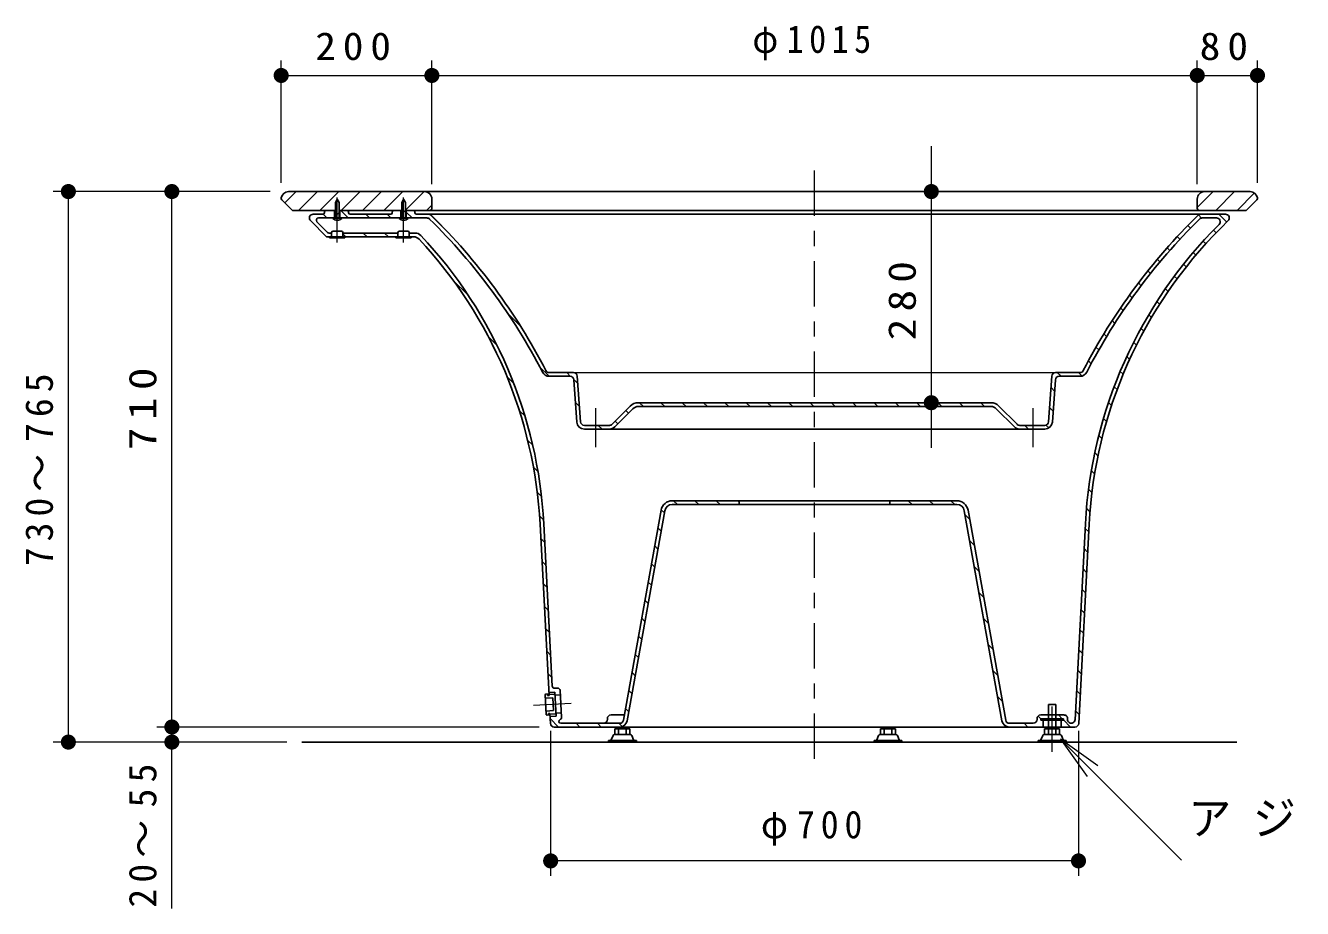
# Model space of a CAD drawing. Units: millimetres on the paper, scale 1:20. Extents: x -385 to 0, y 0 to 267.
# Drawn here: x -152.4 to -67.8, y 59.8 to 118.3 of the extents above; entities that cross this region are included whole.
import ezdxf

# ---------------------------------------------------------------- set-up
doc = ezdxf.new("R2010")
doc.units = ezdxf.units.MM
doc.linetypes.add('USER2', pattern=[6, 3, -1, 1, -1])
doc.layers.add('1_20', color=7, linetype='Continuous', lineweight=13)
doc.styles.add('ＭＳ ゴシック', font='')
doc.styles.get('ＭＳ ゴシック').set_extended_font_data('MS Gothic')

# ---------------------------------------------------------------- blocks, each defined once
blk = doc.blocks.new('filled_dot')
at = {"color": 0, "linetype": 'Continuous', "lineweight": -2, "const_width": 1.25}
blk.add_lwpolyline([(-0.625, 0, 1), (0.625, 0, 1)], format="xyb", close=True, dxfattribs=at)
blk = doc.blocks.new('open_arrow')
at = {"color": 0, "linetype": 'Continuous', "lineweight": -2}
blk.add_lwpolyline([(7.5, 1.25), (0, 0), (7.5, -1.25)], dxfattribs=at)

msp = doc.modelspace()

# ---------------------------------------------------------------- linework, layer by layer
at = {"layer": '1_20'}
for p, q in [((-135.486, 107.918), (-135.486, 116.033)), ((-125.493, 107.836), (-125.493, 116.033)), ((-74.743, 107.836), (-74.743, 116.033)), ((-70.75, 107.918), (-70.75, 116.033)), ((-135.486, 115.033), (-125.493, 115.033)), ((-125.493, 115.033), (-74.743, 115.033)), ((-74.743, 115.033), (-70.75, 115.033)), ((-92.379, 110.336), (-92.379, 90.336)), ((-136.212, 107.336), (-150.597, 107.336)), ((-149.597, 70.836), (-149.597, 107.336)), ((-136.212, 107.336), (-143.734, 107.336)), ((-142.734, 71.836), (-142.734, 107.336)), ((-135.244, 106.587), (-134.495, 107.336)), ((-134.331, 106.086), (-133.081, 107.336)), ((-132.917, 106.086), (-131.667, 107.336)), ((-131.503, 106.086), (-130.253, 107.336)), ((-130.088, 106.086), (-128.838, 107.336)), ((-128.674, 106.086), (-127.424, 107.336)), ((-127.493, 105.852), (-126.01, 107.336)), ((-74.743, 106.276), (-73.684, 107.336)), ((-73.52, 106.086), (-72.27, 107.336)), ((-72.106, 106.086), (-70.95, 107.241)), ((-131.893, 105.695), (-131.643, 105.945)), ((-131.041, 105.586), (-131.541, 106.086)), ((-126.799, 105.586), (-127.193, 105.98)), ((-125.846, 106.086), (-125.493, 106.438)), ((-132.456, 105.586), (-132.706, 105.836)), ((-129.627, 105.586), (-129.877, 105.836)), ((-128.213, 105.586), (-128.463, 105.836)), ((-124.432, 104.633), (-125.608, 105.809)), ((-75.201, 104.9), (-75.378, 105.077)), ((-74.467, 105.58), (-74.67, 105.783)), ((-72.787, 105.314), (-73.309, 105.836)), ((-131.206, 104.336), (-131.393, 104.523)), ((-129.791, 104.336), (-130.041, 104.586)), ((-128.377, 104.336), (-128.627, 104.586)), ((-126.963, 104.336), (-126.993, 104.366)), ((-75.891, 104.175), (-76.068, 104.352)), ((-73.491, 104.604), (-73.668, 104.781)), ((-76.562, 103.432), (-76.739, 103.609)), ((-74.836, 103.121), (-75.014, 103.298)), ((-74.176, 103.874), (-74.353, 104.051)), ((-77.216, 102.672), (-77.393, 102.849)), ((-75.473, 102.343), (-75.651, 102.521)), ((-77.851, 101.893), (-78.029, 102.071)), ((-76.086, 101.542), (-76.265, 101.721)), ((-123.085, 100.457), (-124.096, 101.469)), ((-78.469, 101.096), (-78.647, 101.275)), ((-76.675, 100.716), (-76.855, 100.896)), ((-79.068, 100.281), (-79.247, 100.46)), ((-77.239, 99.866), (-77.42, 100.047)), ((-119.596, 98.383), (-120.439, 99.226)), ((-79.648, 99.447), (-79.828, 99.627)), ((-77.777, 98.99), (-77.959, 99.173)), ((-80.21, 98.595), (-80.391, 98.776)), ((-78.289, 98.088), (-78.474, 98.273)), ((-121.163, 97.121), (-121.736, 97.694)), ((-80.753, 97.723), (-80.935, 97.905)), ((-81.276, 96.832), (-81.459, 97.016)), ((-78.775, 97.16), (-78.961, 97.346)), ((-117.713, 95.086), (-118.352, 95.725)), ((-81.78, 95.922), (-81.964, 96.106)), ((-79.233, 96.204), (-79.422, 96.392)), ((-120.057, 94.601), (-120.503, 95.047)), ((-116.296, 95.083), (-116.549, 95.336)), ((-116.101, 95.336), (-84.135, 95.336)), ((-115.816, 94.603), (-116.087, 94.873)), ((-83.772, 95.086), (-84.022, 95.336)), ((-82.378, 95.106), (-82.608, 95.336)), ((-79.663, 95.219), (-79.854, 95.41)), ((-84.206, 94.105), (-84.439, 94.339)), ((-80.062, 94.205), (-80.257, 94.399)), ((-115.707, 93.08), (-115.977, 93.35)), ((-111.47, 93.086), (-111.72, 93.336)), ((-110.056, 93.086), (-110.306, 93.336)), ((-108.642, 93.086), (-108.892, 93.336)), ((-107.228, 93.086), (-107.478, 93.336)), ((-105.813, 93.086), (-106.063, 93.336)), ((-104.399, 93.086), (-104.649, 93.336)), ((-102.985, 93.086), (-103.235, 93.336)), ((-101.571, 93.086), (-101.821, 93.336)), ((-100.157, 93.086), (-100.407, 93.336)), ((-99.118, 93.336), (-91.379, 93.336)), ((-98.742, 93.086), (-98.992, 93.336)), ((-97.328, 93.086), (-97.578, 93.336)), ((-95.914, 93.086), (-96.164, 93.336)), ((-94.5, 93.086), (-94.75, 93.336)), ((-93.086, 93.086), (-93.336, 93.336)), ((-91.671, 93.086), (-91.921, 93.336)), ((-90.257, 93.086), (-90.507, 93.336)), ((-88.843, 93.086), (-89.093, 93.336)), ((-80.431, 93.159), (-80.628, 93.356)), ((-119.319, 92.449), (-119.699, 92.828)), ((-112.45, 92.651), (-112.626, 92.827)), ((-84.3, 92.785), (-84.534, 93.019)), ((-114.213, 91.586), (-114.463, 91.836)), ((-113.157, 91.943), (-113.333, 92.12)), ((-85.929, 91.586), (-86.179, 91.836)), ((-84.589, 91.66), (-84.776, 91.847)), ((-80.766, 92.08), (-80.967, 92.281)), ((-118.807, 90.523), (-119.144, 90.86)), ((-81.066, 90.966), (-81.272, 91.172)), ((-81.329, 89.814), (-81.54, 90.025)), ((-118.454, 88.756), (-118.762, 89.064)), ((-81.551, 88.622), (-81.768, 88.839)), ((-118.223, 87.11), (-118.508, 87.396)), ((-81.729, 87.386), (-81.953, 87.61)), ((-109.213, 86.586), (-109.463, 86.836)), ((-107.799, 86.586), (-108.049, 86.836)), ((-106.385, 86.586), (-106.635, 86.836)), ((-105.118, 86.733), (-105.22, 86.836)), ((-95.071, 86.586), (-95.118, 86.633)), ((-93.657, 86.586), (-93.907, 86.836)), ((-92.242, 86.586), (-92.492, 86.836)), ((-90.828, 86.586), (-91.078, 86.836)), ((-118.088, 85.561), (-118.357, 85.83)), ((-110.072, 86.03), (-110.287, 86.245)), ((-89.832, 85.589), (-90.141, 85.898)), ((-81.859, 86.102), (-82.091, 86.334)), ((-110.287, 84.831), (-110.502, 85.046)), ((-81.94, 84.769), (-82.178, 85.007)), ((-118.009, 84.068), (-118.273, 84.332)), ((-110.502, 83.632), (-110.717, 83.847)), ((-89.522, 83.865), (-89.832, 84.175)), ((-82.011, 83.425), (-82.249, 83.663)), ((-117.931, 82.575), (-118.195, 82.84)), ((-110.717, 82.433), (-110.933, 82.648)), ((-89.213, 82.142), (-89.522, 82.451)), ((-82.081, 82.081), (-82.319, 82.319)), ((-117.853, 81.083), (-118.117, 81.347)), ((-110.933, 81.234), (-111.148, 81.449)), ((-88.903, 80.418), (-89.213, 80.728)), ((-82.152, 80.737), (-82.39, 80.975)), ((-117.774, 79.591), (-118.039, 79.855)), ((-111.148, 80.035), (-111.363, 80.25)), ((-82.222, 79.394), (-82.46, 79.632)), ((-111.363, 78.836), (-111.578, 79.051)), ((-88.594, 78.695), (-88.904, 79.004)), ((-117.696, 78.098), (-117.96, 78.362)), ((-82.293, 78.05), (-82.53, 78.288)), ((-111.578, 77.637), (-111.794, 77.852)), ((-88.285, 76.971), (-88.594, 77.281)), ((-117.618, 76.606), (-117.882, 76.87)), ((-111.793, 76.438), (-112.009, 76.653)), ((-82.363, 76.706), (-82.601, 76.944)), ((-117.54, 75.113), (-117.804, 75.377)), ((-112.009, 75.239), (-112.224, 75.454)), ((-87.975, 75.247), (-88.285, 75.557)), ((-82.433, 75.362), (-82.671, 75.6)), ((-112.224, 74.04), (-112.439, 74.255)), ((-87.666, 73.524), (-87.976, 73.833)), ((-82.504, 74.019), (-82.742, 74.256)), ((-112.439, 72.841), (-112.654, 73.056)), ((-82.574, 72.675), (-82.812, 72.913)), ((-117.09, 71.836), (-117.647, 72.393)), ((-115.676, 71.836), (-115.926, 72.086)), ((-114.262, 71.836), (-114.512, 72.086)), ((-112.875, 71.863), (-113.098, 72.086)), ((-87.476, 71.919), (-87.615, 72.059)), ((-85.978, 71.836), (-86.228, 72.086)), ((-85.113, 72.386), (-85.293, 72.565)), ((-84.968, 72.24), (-85.013, 72.286)), ((-83.699, 72.386), (-83.949, 72.636)), ((-83.149, 71.836), (-83.618, 72.305)), ((-136.212, 71.836), (-143.734, 71.836)), ((-118.381, 71.836), (-143.734, 71.836)), ((-142.734, 59.806), (-142.734, 71.836)), ((-117.618, 71.586), (-117.618, 61.959)), ((-82.618, 71.586), (-82.618, 61.959)), ((-136.212, 70.836), (-150.597, 70.836)), ((-135.118, 70.836), (-143.734, 70.836)), ((-83.811, 71.027), (-75.787, 63.011)), ((-82.618, 62.959), (-117.618, 62.959))]:
    msp.add_line(p, q, dxfattribs=at)
at = {"layer": '1_20', "linetype": 'USER2'}
for p, q in [((-100.118, 69.721), (-100.118, 109.37)), ((-131.768, 103.951), (-131.768, 107.168)), ((-127.368, 103.951), (-127.368, 107.168)), ((-114.618, 90.386), (-114.618, 92.984)), ((-85.618, 90.386), (-85.618, 92.984)), ((-84.368, 70.198), (-84.368, 74.018)), ((-118.749, 73.278), (-116.249, 73.409))]:
    msp.add_line(p, q, dxfattribs=at)
at = {"layer": '1_20', "color": 3, "lineweight": 25}
for p, q in [((-134.743, 106.086), (-135.445, 106.787)), ((-71.243, 107.336), (-134.993, 107.336)), ((-131.768, 106.836), (-131.893, 106.619)), ((-131.768, 106.836), (-131.643, 106.619)), ((-127.368, 106.836), (-127.493, 106.619)), ((-127.368, 106.836), (-127.243, 106.619)), ((-125.493, 106.236), (-125.493, 106.836)), ((-74.743, 106.236), (-74.743, 106.836)), ((-71.493, 106.086), (-70.792, 106.787)), ((-134.743, 106.086), (-131.893, 106.086)), ((-132.618, 105.986), (-132.618, 105.936)), ((-131.943, 105.586), (-131.943, 106.086)), ((-131.893, 106.619), (-131.893, 105.586)), ((-131.643, 106.619), (-131.643, 105.586)), ((-131.643, 106.086), (-127.493, 106.086)), ((-131.593, 105.586), (-131.593, 106.086)), ((-131.018, 105.986), (-131.018, 105.936)), ((-128.118, 105.986), (-128.118, 105.936)), ((-127.543, 105.586), (-127.543, 106.086)), ((-127.493, 106.619), (-127.493, 105.586)), ((-127.243, 106.619), (-127.243, 105.586)), ((-127.243, 106.086), (-71.493, 106.086)), ((-127.193, 105.586), (-127.193, 106.086)), ((-126.618, 105.986), (-126.618, 105.936)), ((-133.545, 105.409), (-132.472, 104.336)), ((-132.718, 105.836), (-133.368, 105.836)), ((-133.112, 105.329), (-132.412, 104.629)), ((-133.006, 105.586), (-125.822, 105.586)), ((-131.473, 105.586), (-132.063, 105.586)), ((-132.063, 105.586), (-132.063, 105.561)), ((-131.473, 105.561), (-132.063, 105.561)), ((-131.473, 105.586), (-131.473, 105.561)), ((-130.918, 105.836), (-128.218, 105.836)), ((-127.073, 105.586), (-127.663, 105.586)), ((-127.663, 105.586), (-127.663, 105.561)), ((-127.073, 105.561), (-127.663, 105.561)), ((-127.073, 105.586), (-127.073, 105.561)), ((-126.518, 105.836), (-72.868, 105.836)), ((-125.893, 105.836), (-125.796, 105.836)), ((-74.415, 105.586), (-73.472, 105.586)), ((-73.518, 105.836), (-72.868, 105.836)), ((-72.691, 105.409), (-73.167, 104.933)), ((-132.472, 104.336), (-126.705, 104.336)), ((-132.319, 104.586), (-132.143, 104.586)), ((-132.278, 104.261), (-132.278, 104.336)), ((-132.278, 104.261), (-131.258, 104.261)), ((-132.143, 104.336), (-132.143, 104.611)), ((-132.143, 104.336), (-132.143, 104.586)), ((-132.043, 104.711), (-131.493, 104.711)), ((-131.393, 104.336), (-131.393, 104.611)), ((-131.393, 104.586), (-127.743, 104.586)), ((-131.393, 104.336), (-131.393, 104.586)), ((-131.258, 104.261), (-131.258, 104.336)), ((-127.878, 104.261), (-127.878, 104.336)), ((-127.878, 104.261), (-126.858, 104.261)), ((-127.743, 104.336), (-127.743, 104.611)), ((-127.743, 104.336), (-127.743, 104.586)), ((-127.643, 104.711), (-127.093, 104.711)), ((-126.993, 104.336), (-126.993, 104.611)), ((-126.993, 104.586), (-126.596, 104.586)), ((-126.993, 104.336), (-126.993, 104.586)), ((-126.858, 104.261), (-126.858, 104.336)), ((-116.101, 95.336), (-117.715, 95.336)), ((-116.334, 95.086), (-117.715, 95.086)), ((-116.084, 94.853), (-115.884, 92.05)), ((-115.852, 95.103), (-115.635, 92.068)), ((-84.385, 95.103), (-84.602, 92.068)), ((-84.152, 94.853), (-84.352, 92.05)), ((-84.135, 95.336), (-82.521, 95.336)), ((-83.903, 95.086), (-82.521, 95.086)), ((-111.808, 93.336), (-88.429, 93.336)), ((-112.338, 93.116), (-113.545, 91.909)), ((-112.161, 92.939), (-113.368, 91.732)), ((-111.808, 93.086), (-88.429, 93.086)), ((-88.075, 92.939), (-86.868, 91.732)), ((-87.899, 93.116), (-86.691, 91.909)), ((-113.722, 91.836), (-115.385, 91.836)), ((-113.722, 91.586), (-115.385, 91.586)), ((-113.722, 91.586), (-86.515, 91.586)), ((-86.515, 91.836), (-84.851, 91.836)), ((-86.515, 91.586), (-84.851, 91.586)), ((-90.683, 86.836), (-109.554, 86.836)), ((-90.683, 86.586), (-109.554, 86.586)), ((-105.118, 86.586), (-105.118, 86.836)), ((-95.118, 86.586), (-95.118, 86.836)), ((-112.792, 72.292), (-110.292, 86.216)), ((-112.545, 72.249), (-110.046, 86.172)), ((-87.691, 72.249), (-90.19, 86.172)), ((-87.445, 72.292), (-89.944, 86.216)), ((-117.728, 73.933), (-118.323, 85.29)), ((-117.51, 74.545), (-118.074, 85.303)), ((-82.843, 72.322), (-82.163, 85.303)), ((-82.606, 72.072), (-81.913, 85.29)), ((-117.912, 72.671), (-117.98, 73.969)), ((-117.969, 73.745), (-117.469, 73.771)), ((-117.933, 74.022), (-117.733, 74.033)), ((-117.828, 73.927), (-117.833, 74.027)), ((-117.828, 73.927), (-117.728, 73.933)), ((-117.739, 74.132), (-117.339, 74.153)), ((-117.731, 73.983), (-117.331, 74.004)), ((-117.425, 72.922), (-117.469, 73.771)), ((-117.329, 73.954), (-117.381, 74.001)), ((-117.352, 74.403), (-117.153, 74.413)), ((-117.255, 72.555), (-117.339, 74.153)), ((-117.329, 73.954), (-116.979, 73.972)), ((-116.901, 72.474), (-116.995, 74.271)), ((-117.924, 72.896), (-117.425, 72.922)), ((-84.618, 71.336), (-84.618, 73.336)), ((-84.618, 73.336), (-84.118, 73.336)), ((-84.118, 71.336), (-84.118, 73.336)), ((-117.86, 72.624), (-117.66, 72.634)), ((-117.765, 72.729), (-117.665, 72.734)), ((-117.76, 72.629), (-117.765, 72.729)), ((-117.631, 72.072), (-117.665, 72.734)), ((-117.663, 72.684), (-117.263, 72.705)), ((-117.655, 72.535), (-117.255, 72.555)), ((-117.266, 72.755), (-117.313, 72.703)), ((-117.266, 72.755), (-116.916, 72.774)), ((-116.953, 72.086), (-113.038, 72.086)), ((-113.86, 72.386), (-113.86, 72.336)), ((-112.73, 72.636), (-113.61, 72.636)), ((-85.618, 72.086), (-87.199, 72.086)), ((-85.368, 72.386), (-85.368, 72.336)), ((-83.59, 72.636), (-85.118, 72.636)), ((-85.118, 72.286), (-85.118, 72.386)), ((-85.118, 72.386), (-83.618, 72.386)), ((-85.118, 72.286), (-83.618, 72.286)), ((-84.968, 72.286), (-84.968, 71.836)), ((-83.768, 72.286), (-83.768, 71.836)), ((-83.618, 72.286), (-83.618, 72.386)), ((-117.381, 71.836), (-113.038, 71.836)), ((-113.481, 71.276), (-113.605, 70.995)), ((-113.39, 71.336), (-112.331, 71.336)), ((-113.36, 71.336), (-113.36, 71.711)), ((-113.36, 71.711), (-112.36, 71.711)), ((-113.11, 71.336), (-113.11, 71.836)), ((-113.038, 71.836), (-87.199, 71.836)), ((-112.61, 71.336), (-112.61, 71.836)), ((-112.36, 71.336), (-112.36, 71.711)), ((-112.239, 71.276), (-112.116, 70.995)), ((-95.872, 71.276), (-95.996, 70.995)), ((-95.781, 71.336), (-94.722, 71.336)), ((-95.751, 71.711), (-94.751, 71.711)), ((-95.751, 71.336), (-95.751, 71.711)), ((-95.501, 71.336), (-95.501, 71.836)), ((-95.001, 71.336), (-95.001, 71.836)), ((-94.751, 71.336), (-94.751, 71.711)), ((-94.63, 71.276), (-94.507, 70.995)), ((-82.855, 71.836), (-87.199, 71.836)), ((-84.989, 71.276), (-85.113, 70.995)), ((-84.898, 71.336), (-83.839, 71.336)), ((-84.868, 71.336), (-84.868, 71.711)), ((-84.868, 71.711), (-83.868, 71.711)), ((-83.868, 71.336), (-83.868, 71.711)), ((-83.747, 71.276), (-83.624, 70.995)), ((-134.118, 70.836), (-72.118, 70.836)), ((-113.785, 70.936), (-111.935, 70.936)), ((-113.785, 70.836), (-113.785, 70.936)), ((-111.935, 70.836), (-111.935, 70.936)), ((-96.176, 70.936), (-94.326, 70.936)), ((-96.176, 70.836), (-96.176, 70.936)), ((-94.326, 70.836), (-94.326, 70.936)), ((-85.293, 70.936), (-83.443, 70.936)), ((-85.293, 70.836), (-85.293, 70.936)), ((-85.293, 70.836), (-83.443, 70.836)), ((-83.443, 70.836), (-83.443, 70.936))]:
    msp.add_line(p, q, dxfattribs=at)
for centre, radius, start, end in [((-135.339, 106.893), 0.15, 170.56183, 225), ((-134.993, 106.836), 0.5, 90, 170.56183), ((-125.993, 106.836), 0.5, 0, 90), ((-74.243, 106.836), 0.5, 90, 180), ((-71.243, 106.836), 0.5, 9.43817, 90), ((-70.898, 106.893), 0.15, 315, 9.43817), ((-132.718, 105.936), 0.1, 270, 0), ((-132.518, 105.986), 0.1, 90, 180), ((-131.118, 105.986), 0.1, 0, 90), ((-130.918, 105.936), 0.1, 180, 270), ((-128.218, 105.936), 0.1, 269.99999, 359.99999), ((-128.018, 105.986), 0.1, 89.99999, 179.99999), ((-126.718, 105.986), 0.1, 0, 90), ((-126.518, 105.936), 0.1, 180, 270), ((-125.643, 106.236), 0.15, 270, 0), ((-74.593, 106.236), 0.15, 180, 270), ((-133.368, 105.586), 0.25, 90, 225), ((-133.006, 105.436), 0.15, 90, 225), ((-131.768, 105.83), 0.4, 222.43594, 317.56406), ((-127.368, 105.83), 0.4, 222.43594, 317.56406), ((-125.822, 105.336), 0.25, 45.52588, 90), ((-125.72, 105.586), 0.25, 45.67341, 90), ((-153.495, 77.15), 39.75, 27.26036, 45.52588), ((-153.495, 77.15), 40, 27.26036, 45.67341), ((-46.741, 77.15), 40, 134.32659, 152.73964), ((-51.954, 83.72), 30.25, 134.86909, 177), ((-46.741, 77.15), 39.75, 134.47412, 152.73964), ((-74.517, 105.586), 0.25, 90, 134.32659), ((-74.415, 105.336), 0.25, 90, 134.47412), ((-73.472, 105.336), 0.25, 314.8691, 90), ((-72.868, 105.586), 0.25, 315, 90), ((-132.306, 104.736), 0.15, 225, 270), ((-132.043, 104.611), 0.1, 90, 180), ((-131.493, 104.611), 0.1, 0, 90), ((-127.643, 104.611), 0.1, 90, 180), ((-127.093, 104.611), 0.1, 0, 90), ((-126.705, 103.836), 0.5, 42.99209, 90), ((-126.596, 104.086), 0.5, 43.20184, 90), ((-148.282, 83.72), 30, 3, 42.99209), ((-148.282, 83.72), 30.25, 3, 43.20184), ((-51.954, 83.72), 30, 135, 177), ((-117.715, 95.586), 0.5, 207.26036, 270), ((-117.715, 95.586), 0.25, 207.26036, 270), ((-116.334, 94.836), 0.25, 4.08562, 90), ((-116.101, 95.086), 0.25, 4.08562, 90), ((-84.135, 95.086), 0.25, 90, 175.91438), ((-83.903, 94.836), 0.25, 90, 175.91438), ((-82.521, 95.586), 0.25, 270, 332.73964), ((-82.521, 95.586), 0.5, 270, 332.73964), ((-111.808, 92.586), 0.75, 90, 135), ((-88.429, 92.586), 0.75, 45, 90), ((-111.808, 92.586), 0.5, 90, 135), ((-88.429, 92.586), 0.5, 45, 90), ((-115.385, 92.086), 0.5, 184.08562, 270), ((-115.385, 92.086), 0.25, 184.08562, 270), ((-113.722, 92.086), 0.25, 270, 315), ((-113.722, 92.086), 0.5, 270, 315), ((-86.515, 92.086), 0.5, 225, 270), ((-86.515, 92.086), 0.25, 225, 270), ((-84.851, 92.086), 0.25, 270, 355.91438), ((-84.851, 92.086), 0.5, 270, 355.91438), ((-109.554, 86.086), 0.75, 90, 170), ((-109.554, 86.086), 0.5, 90, 170), ((-90.683, 86.086), 0.75, 10, 90), ((-90.683, 86.086), 0.5, 10, 90), ((-117.36, 74.553), 0.15, 183, 273), ((-117.93, 73.972), 0.05, 93, 183), ((-117.145, 74.264), 0.15, 3, 93), ((-117.862, 72.674), 0.05, 183, 273), ((-117.381, 72.086), 0.25, 183, 270), ((-116.953, 72.21), 0.124, 110.82501, 270), ((-117.05, 72.466), 0.15, 290.82501, 3), ((-114.11, 72.336), 0.25, 270, 0), ((-113.61, 72.386), 0.25, 90, 180), ((-113.038, 72.336), 0.25, 270, 350), ((-113.038, 72.336), 0.5, 270, 350), ((-87.199, 72.336), 0.5, 190, 270), ((-87.199, 72.336), 0.25, 190, 270), ((-85.618, 72.336), 0.25, 270, 0), ((-85.118, 72.386), 0.25, 90, 180), ((-83.59, 72.386), 0.25, 354.26083, 90), ((-83.093, 72.336), 0.25, 174.26083, 357), ((-82.855, 72.086), 0.25, 270, 357), ((-113.39, 71.236), 0.1, 90, 156.21797), ((-112.331, 71.236), 0.1, 23.78203, 90), ((-95.781, 71.236), 0.1, 90, 156.21797), ((-94.722, 71.236), 0.1, 23.78203, 90), ((-84.898, 71.236), 0.1, 90, 156.21797), ((-83.839, 71.236), 0.1, 23.78203, 90), ((-113.696, 71.036), 0.1, 270, 336.21797), ((-112.024, 71.036), 0.1, 203.78203, 270), ((-96.087, 71.036), 0.1, 270, 336.21797), ((-94.415, 71.036), 0.1, 203.78203, 270), ((-85.204, 71.036), 0.1, 270, 336.21797), ((-83.532, 71.036), 0.1, 203.78203, 270)]:
    msp.add_arc(centre, radius, start, end, dxfattribs=at)

# ---------------------------------------------------------------- block references
at = {"layer": '1_20', "xscale": 0.4, "yscale": 0.4}
for p in [(-135.486, 115.033), (-125.493, 115.033), (-74.743, 115.033), (-117.618, 62.959)]:
    msp.add_blockref('filled_dot', p, dxfattribs=at)
for name, p, rotation in [('filled_dot', (-125.493, 115.033), 180), ('filled_dot', (-74.743, 115.033), 180), ('filled_dot', (-70.75, 115.033), 180), ('filled_dot', (-149.597, 107.336), 270), ('filled_dot', (-142.734, 107.336), 270), ('filled_dot', (-92.379, 107.336), 90), ('filled_dot', (-92.379, 93.336), 270), ('filled_dot', (-142.734, 71.836), 90), ('filled_dot', (-142.734, 71.836), 270), ('filled_dot', (-149.597, 70.836), 90), ('filled_dot', (-142.734, 70.836), 90), ('open_arrow', (-83.811, 71.027), 315), ('filled_dot', (-82.618, 62.959), 180)]:
    msp.add_blockref(name, p, dxfattribs=dict(at, rotation=rotation))

# ---------------------------------------------------------------- texts
at = {"layer": '1_20', "style": 'ＭＳ ゴシック'}
for s, insert, char_height, attachment_point in [('\\T1.33;\\W1.1;200', (-130.49, 116.033), 1.833, 8), ('\\T1.33;\\W0.9;φ1015', (-100.118, 116.033), 1.833, 8), ('\\T1.34;\\W1.1;80', (-72.747, 116.033), 1.833, 8), ('\\T1.5;\\W0.95;アジャスター\u30005-M10\\~SUS', (-75.33, 65.661), 2.199, 4), ('\\T1.33;\\W0.95;φ700', (-100.118, 63.959), 1.833, 8)]:
    msp.add_mtext(s, dxfattribs=dict(at, insert=insert, char_height=char_height, attachment_point=attachment_point))
at = {"layer": '1_20', "char_height": 1.833, "attachment_point": 8, "rotation": 90, "style": 'ＭＳ ゴシック'}
for s, insert in [('\\T1.33;\\W1.15;280', (-93.379, 100.336)), ('\\T1.32;730～765', (-150.597, 89.086)), ('\\T1.33;\\W1.2;710', (-143.734, 93.18)), ('\\T1.33;20～55', (-143.734, 64.839))]:
    msp.add_mtext(s, dxfattribs=dict(at, insert=insert))

doc.saveas('drawing.dxf')
